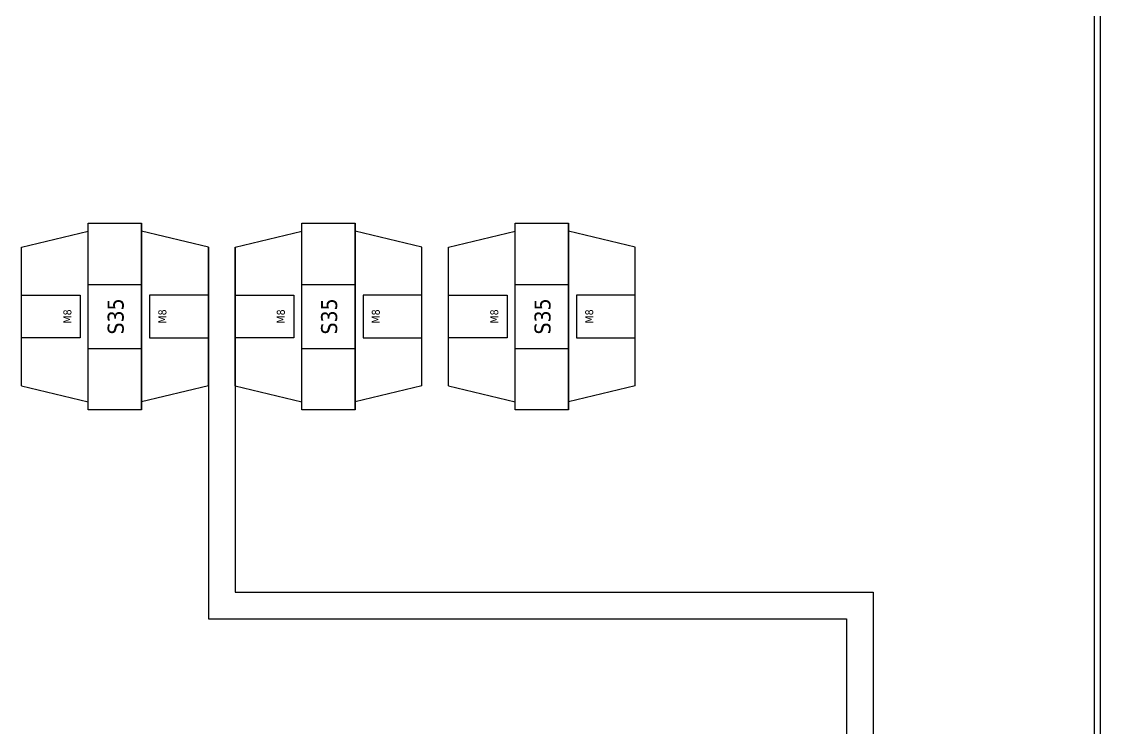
# Model space of a CAD drawing. Header units: millimetres. Extents: x 0 to 3881, y 0 to 2744.
# Drawn here: x 3248.7 to 3450.9, y 1763.1 to 1895.5 of the extents above; entities that cross this region are included whole.
import ezdxf

# ---------------------------------------------------------------- set-up
doc = ezdxf.new("R2010")
doc.units = ezdxf.units.MM

# ---------------------------------------------------------------- blocks, each defined once
blk = doc.blocks.new('su35-1')
at = {"color": 1}
for p, q in [((-13, 35), (-16, 22.5)), ((-13, 35), (13, 35)), ((13, 35), (16, 22.5)), ((-17.5, 12.5), (-17.5, 22.5)), ((-17.5, 22.5), (17.5, 22.5)), ((-16, 22.5), (16, 22.5)), ((-6, 22.5), (-6, 12.5)), ((6, 22.5), (6, 12.5)), ((17.5, 22.5), (17.5, 12.5)), ((-17.5, 12.5), (17.5, 12.5)), ((17.5, 12.5), (-17.5, 12.5)), ((-16, 12.5), (16, 12.5)), ((-13, 0), (-16, 12.5)), ((13, 0), (16, 12.5)), ((-13, 0), (13, 0))]:
    blk.add_line(p, q, dxfattribs=at)
for points in [[(-4, 35), (4, 35), (4, 24), (-4, 24)], [(-4, 0), (4, 0), (4, 11), (-4, 11)]]:
    blk.add_lwpolyline(points, close=True, dxfattribs=at)
at = {"color": 1, "width": 30.0978, "attachment_point": 5}
for s, insert, char_height in [('{\\fTahoma|b0|i0|c0|p34;M8}', (0, 26.4), 1.5), ('{\\fTahoma|b0|i0|c0|p34;S35}', (0, 17.34), 3), ('{\\fTahoma|b0|i0|c0|p34;M8}', (0, 8.6), 1.5)]:
    blk.add_mtext(s, dxfattribs=dict(at, insert=insert, char_height=char_height))

msp = doc.modelspace()

# ---------------------------------------------------------------- linework, layer by layer
at = {"color": 7}
msp.add_lwpolyline([(3433.73, 2428.08), (3433.73, 2438.08), (3449.73, 2438.08), (3449.73, 1137.88), (3433.73, 1137.88), (3433.73, 1147.88), (3432.53, 1147.88), (3432.53, 1136.68), (3450.93, 1136.68), (3450.93, 2439.28), (3432.53, 2439.28), (3432.53, 2428.08)], close=True, dxfattribs=at)
at = {"color": 1, "ltscale": 3}
for points in [[(3283.73, 1853.23), (3283.73, 1783.57), (3403.34, 1783.57), (3403.34, 1758.57)], [(3288.73, 1853.23), (3288.73, 1788.57), (3408.34, 1788.57), (3408.34, 1758.57)]]:
    msp.add_lwpolyline(points, dxfattribs=at)

# ---------------------------------------------------------------- block references
at = {"color": 2, "rotation": 90}
for p in [(3283.73, 1840.23), (3323.73, 1840.23), (3363.73, 1840.23)]:
    msp.add_blockref('su35-1', p, dxfattribs=at)

doc.saveas('drawing.dxf')
